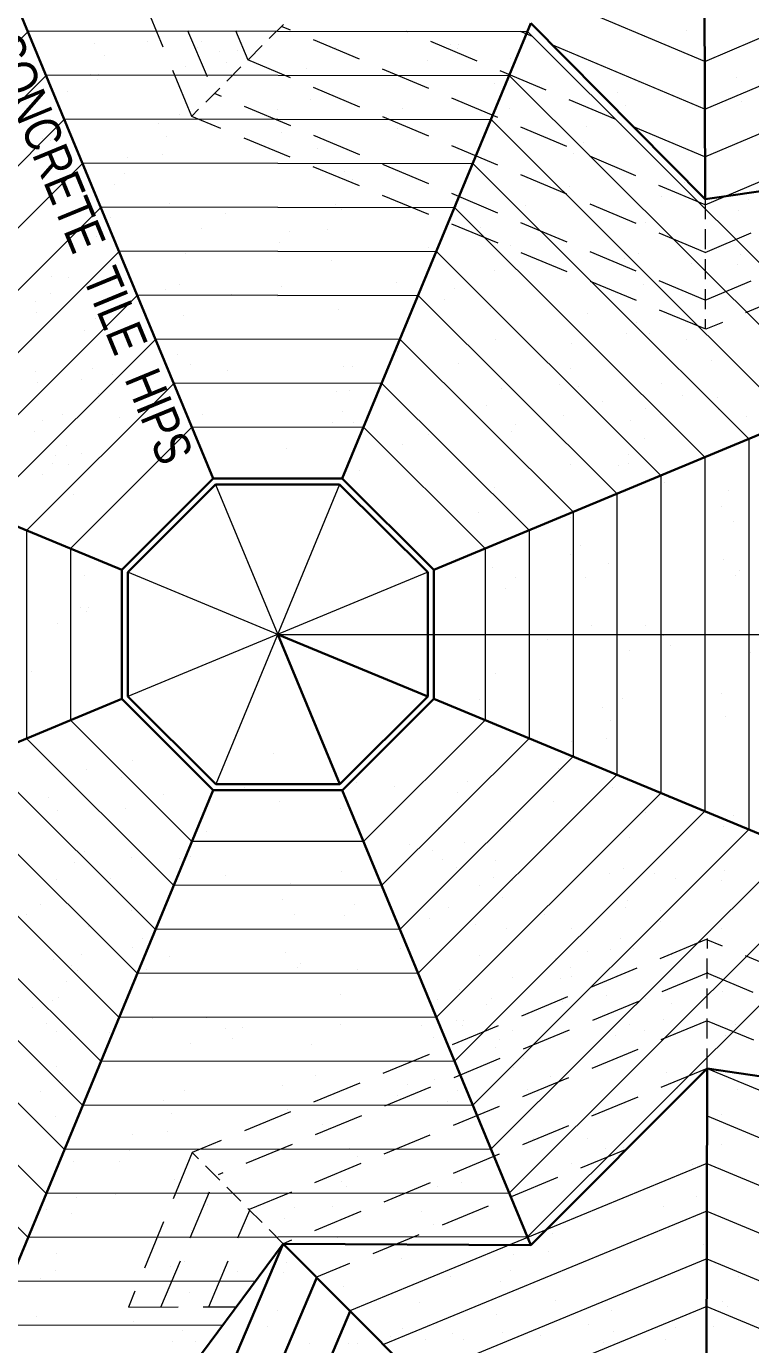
# Model space of a CAD drawing. Header units: inches. Extents: x -10188 to 9179, y -281 to 6710.
# Drawn here: x -2101.2 to -1920.1, y 1859.7 to 2189.4 of the extents above; entities that cross this region are included whole.
import ezdxf

# ---------------------------------------------------------------- set-up
doc = ezdxf.new("R2010")
doc.units = ezdxf.units.IN
doc.header["$MEASUREMENT"] = 0
doc.linetypes.add('HIDDEN', pattern=[0.375, 0.25, -0.125])
doc.layers.add('ROOF LINE', color=7, linetype='Continuous', lineweight=30)
doc.layers.add('ROOFLINE', color=7, linetype='HIDDEN', lineweight=30)
doc.layers.add('SOUTH_ELEVATION', color=7, linetype='Continuous')
doc.styles.add('ARCHENT', font='technical.ttf', dxfattribs={"height": 6})

msp = doc.modelspace()

# ---------------------------------------------------------------- linework, layer by layer
at = {"layer": 'ROOF LINE', "color": 93}
for p, q in [((-2054.53, 2076.36), (-2141.96, 2287.15)), ((-1931.74, 2269.11), (-1931.5, 2146.2)), ((-2022.26, 2076.37), (-1975.04, 2190.21)), ((-2077.38, 2053.5), (-2288.1, 2140.6)), ((-1999.37, 2053.52), (-1788.65, 2140.97)), ((-1999.37, 2021.22), (-1788.57, 1933.79)), ((-2077.37, 2021.19), (-2288.1, 1933.84)), ((-2054.51, 1998.37), (-2141.83, 1787.46)), ((-2022.26, 1998.38), (-1975.04, 1884.54)), ((-1930.98, 1928.77), (-1931.2, 1805.1)), ((-2081.8, 1779.23), (-2037, 1884.94)), ((-1949.8, 1797.25), (-2037, 1884.94)), ((-2069.85, 1779.23), (-2028.62, 1876.52)), ((-2057.9, 1779.23), (-2020.24, 1868.09))]:
    msp.add_line(p, q, dxfattribs=at)
at = {"layer": 'ROOF LINE', "color": 93, "lineweight": 9}
for p, q in [((-1931.56, 2180.64), (-2012.3, 2214.64)), ((-1931.56, 2180.64), (-1851.22, 2214.84)), ((-1931.54, 2168.69), (-1842.77, 2206.48)), ((-1931.52, 2156.75), (-1834.32, 2198.12)), ((-1931.5, 2144.8), (-1825.88, 2189.76)), ((-2189.35, 2099.78), (-2100.87, 2188.09)), ((-2100.97, 2188.32), (-1975.92, 2188.1)), ((-1887.52, 2099.94), (-1975.92, 2188.1)), ((-1931.54, 2168.69), (-1969.61, 2184.72)), ((-2178.34, 2095.23), (-2096.31, 2177.1)), ((-2096.4, 2177.31), (-1980.24, 2177.1)), ((-1898.52, 2095.37), (-1980.64, 2177.27)), ((-2091.83, 2166.3), (-1984.82, 2166.11)), ((-2167.33, 2090.68), (-2091.76, 2166.11)), ((-1909.52, 2090.81), (-1985.18, 2166.26)), ((-1931.52, 2156.75), (-1949.37, 2164.26)), ((-2156.31, 2086.12), (-2087.19, 2155.11)), ((-2087.27, 2155.29), (-1989.4, 2155.12)), ((-1920.52, 2086.24), (-1989.71, 2155.25)), ((-2145.27, 2081.56), (-2082.62, 2144.09)), ((-2082.7, 2144.28), (-1993.98, 2144.13)), ((-1931.52, 2081.68), (-1994.25, 2144.24)), ((-2134.26, 2077.01), (-2078.06, 2133.1)), ((-2078.14, 2133.28), (-1998.56, 2133.14)), ((-1942.52, 2077.11), (-1998.79, 2133.23)), ((-2123.25, 2072.46), (-2073.51, 2122.11)), ((-2073.57, 2122.27), (-2003.15, 2122.14)), ((-1953.52, 2072.55), (-2003.33, 2122.22)), ((-2112.24, 2067.91), (-2068.95, 2111.12)), ((-2069.01, 2111.26), (-2007.73, 2111.15)), ((-1964.52, 2067.98), (-2007.86, 2111.21)), ((-2101.23, 2063.35), (-2064.39, 2100.13)), ((-2064.44, 2100.25), (-2012.31, 2100.16)), ((-1975.52, 2063.42), (-2012.4, 2100.2)), ((-2090.22, 2058.8), (-2059.82, 2089.15)), ((-2059.87, 2089.24), (-2016.89, 2089.17)), ((-1986.52, 2058.85), (-2016.94, 2089.19)), ((-1920.52, 2086.24), (-1920.52, 1988.52)), ((-1931.52, 2081.68), (-1931.52, 1993.09)), ((-1942.52, 2077.11), (-1942.52, 1997.65)), ((-1953.52, 2072.55), (-1953.52, 2002.21)), ((-1964.52, 2067.98), (-1964.52, 2006.77)), ((-2101.23, 2063.35), (-2101.23, 2011.29)), ((-1975.52, 2063.42), (-1975.52, 2011.34)), ((-2090.22, 2058.8), (-2090.22, 2015.86)), ((-1986.52, 2058.85), (-1986.52, 2015.9)), ((-2059.82, 1985.53), (-2090.22, 2015.86)), ((-2016.93, 1985.55), (-1986.52, 2015.9)), ((-2012.39, 1974.54), (-1975.52, 2011.34)), ((-2064.37, 1974.53), (-2101.23, 2011.29)), ((-2068.92, 1963.52), (-2112.24, 2006.73)), ((-2007.85, 1963.53), (-1964.52, 2006.77)), ((-2073.47, 1952.52), (-2123.25, 2002.17)), ((-2003.31, 1952.52), (-1953.52, 2002.21)), ((-2078.02, 1941.51), (-2134.26, 1997.6)), ((-1998.77, 1941.51), (-1942.52, 1997.65)), ((-2082.57, 1930.51), (-2145.27, 1993.04)), ((-1994.23, 1930.5), (-1931.52, 1993.09)), ((-2087.12, 1919.5), (-2156.31, 1988.51)), ((-1989.69, 1919.49), (-1920.52, 1988.52)), ((-2016.86, 1985.58), (-2059.82, 1985.53)), ((-2091.72, 1908.49), (-2167.33, 1983.9)), ((-1985.15, 1908.48), (-1909.52, 1983.96)), ((-2096.28, 1897.49), (-2178.34, 1979.33)), ((-1980.61, 1897.47), (-1898.52, 1979.4)), ((-2100.83, 1886.49), (-2189.35, 1974.77)), ((-2012.29, 1974.58), (-2064.37, 1974.53)), ((-1976.07, 1886.46), (-1887.52, 1974.84)), ((-2007.71, 1963.59), (-2068.92, 1963.52)), ((-2003.13, 1952.59), (-2073.47, 1952.52)), ((-1998.56, 1941.6), (-2078.02, 1941.51)), ((-1993.98, 1930.6), (-2082.57, 1930.51)), ((-1930.98, 1928.8), (-1825.6, 1884.91)), ((-1989.4, 1919.61), (-2087.12, 1919.5)), ((-1931, 1916.89), (-1834.01, 1876.5)), ((-1984.86, 1908.6), (-2091.72, 1908.49)), ((-1931.02, 1904.98), (-2020.31, 1868.16)), ((-1931.02, 1904.98), (-1842.41, 1868.08)), ((-1980.3, 1897.61), (-2096.28, 1897.49)), ((-1931.04, 1893.08), (-2011.92, 1859.73)), ((-1931.04, 1893.08), (-1850.82, 1859.67)), ((-1975.74, 1886.62), (-2100.83, 1886.49)), ((-1931.06, 1881.17), (-2003.53, 1851.29)), ((-1931.06, 1881.17), (-1859.23, 1851.25)), ((-2043.98, 1875.55), (-2105.39, 1875.49)), ((-1931.09, 1869.26), (-1995.14, 1842.85)), ((-1931.09, 1869.26), (-1867.64, 1842.84)), ((-2052.17, 1864.55), (-2109.94, 1864.49))]:
    msp.add_line(p, q, dxfattribs=at)
at = {"layer": 'ROOF LINE', "linetype": 'HIDDEN', "lineweight": 9, "ltscale": 50}
for p, q in [((-2059.85, 2166.86), (-2075.93, 2205.66)), ((-1953.96, 2166.2), (-2006.09, 2188.15)), ((-1931.3, 2113.67), (-2059.85, 2166.86)), ((-1892.5, 2129.76), (-1931.3, 2113.67)), ((-1931.25, 1961.02), (-2059.76, 1907.74)), ((-1892.51, 1944.99), (-1931.25, 1961.02)), ((-2059.76, 1907.74), (-2075.74, 1869.1)), ((-2075.74, 1869.1), (-2048.74, 1869.14))]:
    msp.add_line(p, q, dxfattribs=at)
at = {"layer": 'ROOF LINE', "color": 7, "linetype": 'HIDDEN', "lineweight": 9, "ltscale": 50}
for p, q in [((-2068.23, 2205.65), (-2054.23, 2172.61)), ((-2056.27, 2205.63), (-2045.84, 2181.02)), ((-1931.5, 2144.8), (-2037.46, 2189.42)), ((-1931.47, 2132.86), (-2045.84, 2181.02)), ((-1931.45, 2120.91), (-2054.23, 2172.61)), ((-1931.47, 2132.86), (-1906.34, 2143.56)), ((-1931.45, 2120.91), (-1897.94, 2135.18)), ((-1930.79, 1952.67), (-2053.28, 1902.17)), ((-1931.09, 1952.67), (-1898.44, 1939.08)), ((-1930.96, 1940.7), (-2045.49, 1893.48)), ((-1930.96, 1940.7), (-1906.87, 1930.67)), ((-1930.98, 1928.8), (-2037, 1884.94)), ((-1951.06, 1908.62), (-2028.71, 1876.6)), ((-2067.6, 1869.11), (-2053.68, 1901.96)), ((-2055.64, 1869.13), (-2045.37, 1893.37))]:
    msp.add_line(p, q, dxfattribs=at)
at = {"layer": 'ROOF LINE', "color": 7, "linetype": 'HIDDEN', "lineweight": 9, "ltscale": 20}
for p, q in [((-2036.97, 2189.91), (-2059.93, 2166.9)), ((-1931.5, 2146.2), (-1931.43, 2113.73)), ((-1930.98, 1928.77), (-1930.92, 1961.24))]:
    msp.add_line(p, q, dxfattribs=at)
at = {"layer": 'ROOF LINE'}
for p, q in [((-1975.04, 2190.21), (-1931.5, 2146.2)), ((-1931.5, 2146.2), (-1811.19, 2163.48)), ((-2077.38, 2053.5), (-2054.53, 2076.36)), ((-2075.88, 2052.88), (-2053.91, 2074.86)), ((-2054.53, 2076.36), (-2022.22, 2076.37)), ((-2053.91, 2074.86), (-2022.89, 2074.87)), ((-2022.89, 2074.87), (-2000.87, 2052.9)), ((-2022.24, 2076.34), (-1999.37, 2053.52)), ((-2077.37, 2021.2), (-2077.38, 2053.5)), ((-2075.87, 2021.81), (-2075.88, 2052.88)), ((-2000.87, 2052.9), (-2000.87, 2021.85)), ((-1999.37, 2053.52), (-1999.37, 2021.22)), ((-2053.88, 1999.86), (-2075.87, 2021.81)), ((-2000.87, 2021.85), (-2022.82, 1999.86)), ((-1999.37, 2021.22), (-2022.2, 1998.36)), ((-2054.51, 1998.37), (-2077.38, 2021.2)), ((-2022.2, 1998.36), (-2054.52, 1998.36)), ((-2022.82, 1999.86), (-2053.88, 1999.86)), ((-1975.04, 1884.55), (-1930.98, 1928.77)), ((-1930.98, 1928.77), (-1811.19, 1911.28)), ((-2109.53, 1787.48), (-2037, 1884.94)), ((-2037, 1884.94), (-1975.04, 1884.55))]:
    msp.add_line(p, q, dxfattribs=at)
at = {"layer": 'ROOF LINE', "color": 7, "lineweight": 9}
msp.add_line((-1974.67, 2186.85), (-1977.63, 2188.1), dxfattribs=at)
at = {"layer": 'ROOF LINE', "color": 4, "lineweight": 9}
for p, q in [((-2053.91, 2074.86), (-2038.39, 2037.34)), ((-2038.39, 2037.34), (-2075.88, 2052.88))]:
    msp.add_line(p, q, dxfattribs=at)
at = {"layer": 'ROOF LINE', "color": 5, "lineweight": 9}
for p, q in [((-2022.89, 2074.87), (-2053.88, 1999.86)), ((-2000.87, 2052.9), (-2075.87, 2021.81))]:
    msp.add_line(p, q, dxfattribs=at)
at = {"layer": 'ROOF LINE', "color": 5}
for p, q in [((-2000.87, 2021.85), (-2038.37, 2037.35)), ((-2038.37, 2037.35), (-2022.82, 1999.86))]:
    msp.add_line(p, q, dxfattribs=at)
at = {"layer": 'ROOF LINE', "linetype": 'HIDDEN', "lineweight": 9, "ltscale": 20}
msp.add_line((-2037, 1884.94), (-2059.76, 1907.74), dxfattribs=at)
at = {"layer": 'ROOFLINE', "color": 7, "linetype": 'Continuous', "lineweight": 25, "ltscale": 100}
for p, q in [((-1946.59, 2187.19), (-1946.59, 2187.19)), ((-1936.21, 2188.35), (-1936.21, 2188.35)), ((-2084.19, 2185.21), (-2084.19, 2185.21)), ((-2070.89, 2185.53), (-2070.89, 2185.53)), ((-2058.38, 2184.04), (-2058.38, 2184.04)), ((-2057.42, 2185.67), (-2057.42, 2185.67)), ((-2052.87, 2183.07), (-2052.87, 2183.07)), ((-2048.54, 2183.28), (-2048.54, 2183.28)), ((-2023.97, 2184.02), (-2023.97, 2184.02)), ((-1995.06, 2184.96), (-1995.06, 2184.96)), ((-1993.52, 2183.86), (-1993.52, 2183.86)), ((-1993.14, 2185.01), (-1993.14, 2185.01)), ((-2081.77, 2182.13), (-2081.77, 2182.13)), ((-2051.07, 2180.51), (-2051.07, 2180.51)), ((-2000.84, 2180.8), (-2000.84, 2180.8)), ((-1980.12, 2181.4), (-1980.12, 2181.4)), ((-2085.09, 2177.35), (-2085.09, 2177.35)), ((-2083.54, 2176.25), (-2083.54, 2176.25)), ((-2083.16, 2177.4), (-2083.16, 2177.4)), ((-2061.45, 2179.35), (-2061.45, 2179.35)), ((-2031.19, 2178.99), (-2031.19, 2178.99)), ((-1923.53, 2176.53), (-1923.53, 2176.53)), ((-2094.98, 2173.56), (-2094.98, 2173.56)), ((-2090.86, 2173.2), (-2090.86, 2173.2)), ((-1984.15, 2175.07), (-1984.15, 2175.07)), ((-1953.34, 2173), (-1953.34, 2173)), ((-1948.17, 2175.3), (-1948.17, 2175.3)), ((-2030.16, 2171.18), (-2030.16, 2171.18)), ((-1951.39, 2169.73), (-1951.39, 2169.73)), ((-1922.48, 2170.68), (-1922.48, 2170.68)), ((-2099.01, 2167.23), (-2099.01, 2167.23)), ((-2063.03, 2167.46), (-2063.03, 2167.46)), ((-2038.4, 2168.69), (-2038.4, 2168.69)), ((-2007.2, 2168.93), (-2007.2, 2168.93)), ((-1980.29, 2168.79), (-1980.29, 2168.79)), ((-2068.2, 2165.16), (-2068.2, 2165.16)), ((-2009.74, 2166.16), (-2009.74, 2166.16)), ((-2008.44, 2163.78), (-2008.44, 2163.78)), ((-1961.1, 2164.41), (-1961.1, 2164.41)), ((-1952.31, 2165.19), (-1952.31, 2165.19)), ((-2097.22, 2161.32), (-2097.22, 2161.32)), ((-2095.15, 2160.95), (-2095.15, 2160.95)), ((-2066.25, 2161.89), (-2066.25, 2161.89)), ((-2037.35, 2162.84), (-2037.35, 2162.84)), ((-1961.85, 2160.37), (-1961.85, 2160.37)), ((-2099.76, 2158.56), (-2099.76, 2158.56)), ((-2075.96, 2156.58), (-2075.96, 2156.58)), ((-2067.17, 2157.35), (-2067.17, 2157.35)), ((-2028.55, 2158.99), (-2028.55, 2158.99)), ((-1964.38, 2157.6), (-1964.38, 2157.6)), ((-2098.47, 2156.18), (-2098.47, 2156.18)), ((-2021.69, 2153.11), (-2021.69, 2153.11)), ((-2076.71, 2152.53), (-2076.71, 2152.53)), ((-2019.78, 2151.08), (-2019.78, 2151.08)), ((-1950.71, 2153), (-1950.71, 2153)), ((-1936.55, 2150.39), (-1936.55, 2150.39)), ((-2079.25, 2149.77), (-2079.25, 2149.77)), ((-1965.45, 2149.45), (-1965.45, 2149.45)), ((-1942.47, 2146.8), (-1942.47, 2146.8)), ((-2065.57, 2145.16), (-2065.57, 2145.16)), ((-2023.81, 2144.75), (-2023.81, 2144.75)), ((-2022.51, 2143.5), (-2022.51, 2143.5)), ((-1993.6, 2144.45), (-1993.6, 2144.45)), ((-1976.34, 2144.55), (-1976.34, 2144.55)), ((-1923.05, 2143.26), (-1923.05, 2143.26)), ((-1920.51, 2146.02), (-1920.51, 2146.02)), ((-2080.31, 2141.61), (-2080.31, 2141.61)), ((-2051.41, 2142.56), (-2051.41, 2142.56)), ((-1946.5, 2140.47), (-1946.5, 2140.47)), ((-2091.2, 2136.72), (-2091.2, 2136.72)), ((-2083.63, 2136.84), (-2083.63, 2136.84)), ((-2057.34, 2138.96), (-2057.34, 2138.96)), ((-2035.37, 2138.18), (-2035.37, 2138.18)), ((-2025.87, 2138.61), (-2025.87, 2138.61)), ((-1987.72, 2139.17), (-1987.72, 2139.17)), ((-2037.91, 2135.42), (-2037.91, 2135.42)), ((-2000.75, 2134.09), (-2000.75, 2134.09)), ((-1980.04, 2134.68), (-1980.04, 2134.68)), ((-2061.37, 2132.64), (-2061.37, 2132.64)), ((-2024.84, 2130.81), (-2024.84, 2130.81)), ((-1980.47, 2130.42), (-1980.47, 2130.42)), ((-1951.57, 2131.36), (-1951.57, 2131.36)), ((-1948.02, 2132.62), (-1948.02, 2132.62)), ((-1935, 2130.21), (-1935, 2130.21)), ((-1922.67, 2132.31), (-1922.67, 2132.31)), ((-2094.9, 2126.85), (-2094.9, 2126.85)), ((-1984.07, 2128.36), (-1984.07, 2128.36)), ((-1923.45, 2129.82), (-1923.45, 2129.82)), ((-2090.77, 2126.49), (-2090.77, 2126.49)), ((-2066.43, 2123.52), (-2066.43, 2123.52)), ((-2062.89, 2124.78), (-2062.89, 2124.78)), ((-2037.53, 2124.47), (-2037.53, 2124.47)), ((-2008.63, 2125.41), (-2008.63, 2125.41)), ((-1994.04, 2123.84), (-1994.04, 2123.84)), ((-1947, 2124.81), (-1947, 2124.81)), ((-2098.93, 2120.52), (-2098.93, 2120.52)), ((-2095.33, 2122.58), (-2095.33, 2122.58)), ((-2049.87, 2122.37), (-2049.87, 2122.37)), ((-2038.31, 2121.98), (-2038.31, 2121.98)), ((-1996.57, 2121.07), (-1996.57, 2121.07)), ((-2098.65, 2117.81), (-2098.65, 2117.81)), ((-2061.86, 2116.98), (-2061.86, 2116.98)), ((-2023.24, 2118.61), (-2023.24, 2118.61)), ((-1985.04, 2118.79), (-1985.04, 2118.79)), ((-1961.01, 2117.7), (-1961.01, 2117.7)), ((-2084.06, 2116.23), (-2084.06, 2116.23)), ((-1948.68, 2115.28), (-1948.68, 2115.28)), ((-2099.9, 2110.95), (-2099.9, 2110.95)), ((-2086.59, 2113.46), (-2086.59, 2113.46)), ((-1984.01, 2110.98), (-1984.01, 2110.98)), ((-1951.22, 2112.51), (-1951.22, 2112.51)), ((-1945.39, 2112.62), (-1945.39, 2112.62)), ((-1936.05, 2111.13), (-1936.05, 2111.13)), ((-2075.87, 2109.86), (-2075.87, 2109.86)), ((-2063.55, 2107.44), (-2063.55, 2107.44)), ((-2008.53, 2108.02), (-2008.53, 2108.02)), ((-1964.95, 2110.19), (-1964.95, 2110.19)), ((-2084.83, 2103.91), (-2084.83, 2103.91)), ((-2066.08, 2104.67), (-2066.08, 2104.67)), ((-2060.25, 2104.78), (-2060.25, 2104.78)), ((-2022.01, 2104.24), (-2022.01, 2104.24)), ((-2019.69, 2104.36), (-2019.69, 2104.36)), ((-1993.1, 2105.18), (-1993.1, 2105.18)), ((-1965.14, 2103.93), (-1965.14, 2103.93)), ((-1929.8, 2105.86), (-1929.8, 2105.86)), ((-2098.88, 2103.15), (-2098.88, 2103.15)), ((-2098.55, 2100.41), (-2098.55, 2100.41)), ((-2087.36, 2101.15), (-2087.36, 2101.15)), ((-2079.81, 2102.35), (-2079.81, 2102.35)), ((-2050.91, 2103.29), (-2050.91, 2103.29)), ((-2083.13, 2097.58), (-2083.13, 2097.58)), ((-2023.72, 2098.04), (-2023.72, 2098.04)), ((-2020.55, 2098.24), (-2020.55, 2098.24)), ((-1982.41, 2098.79), (-1982.41, 2098.79)), ((-1967.85, 2099.84), (-1967.85, 2099.84)), ((-1963.18, 2099.46), (-1963.18, 2099.46)), ((-1942.39, 2100.09), (-1942.39, 2100.09)), ((-1937.04, 2097.22), (-1937.04, 2097.22)), ((-1986.12, 2094.65), (-1986.12, 2094.65)), ((-1957.22, 2095.6), (-1957.22, 2095.6)), ((-1946.42, 2093.76), (-1946.42, 2093.76)), ((-1928.32, 2096.54), (-1928.32, 2096.54)), ((-2097.27, 2090.95), (-2097.27, 2090.95)), ((-2092.12, 2092.35), (-2092.12, 2092.35)), ((-2078.04, 2091.62), (-2078.04, 2091.62)), ((-2057.25, 2092.25), (-2057.25, 2092.25)), ((-2022.21, 2093.09), (-2022.21, 2093.09)), ((-1966.82, 2092.03), (-1966.82, 2092.03)), ((-1950.11, 2090.85), (-1950.11, 2090.85)), ((-1942.71, 2092.24), (-1942.71, 2092.24)), ((-1928.2, 2093.67), (-1928.2, 2093.67)), ((-1921.21, 2091.79), (-1921.21, 2091.79)), ((-2099.32, 2088.1), (-2099.32, 2088.1)), ((-2024.74, 2090.33), (-2024.74, 2090.33)), ((-2019.53, 2090.43), (-2019.53, 2090.43)), ((-2000.67, 2087.38), (-2000.67, 2087.38)), ((-1979.95, 2087.97), (-1979.95, 2087.97)), ((-1979.01, 2089.9), (-1979.01, 2089.9)), ((-2093.55, 2086.67), (-2093.55, 2086.67)), ((-2091.09, 2084.54), (-2091.09, 2084.54)), ((-2061.28, 2085.92), (-2061.28, 2085.92)), ((-2057.57, 2084.41), (-2057.57, 2084.41)), ((-2036.07, 2083.96), (-2036.07, 2083.96)), ((-2007.17, 2084.9), (-2007.17, 2084.9)), ((-1946.52, 2086.31), (-1946.52, 2086.31)), ((-2093.88, 2082.07), (-2093.88, 2082.07)), ((-2087.51, 2082.48), (-2087.51, 2082.48)), ((-2064.97, 2083.01), (-2064.97, 2083.01)), ((-1950.72, 2082.29), (-1950.72, 2082.29)), ((-2097.19, 2077.29), (-2097.19, 2077.29)), ((-2094.81, 2080.13), (-2094.81, 2080.13)), ((-2090.69, 2079.77), (-2090.69, 2079.77)), ((-2017.92, 2078.23), (-2017.92, 2078.23)), ((-1965.21, 2079.84), (-1965.21, 2079.84)), ((-1953.25, 2079.53), (-1953.25, 2079.53)), ((-1950.55, 2079.98), (-1950.55, 2079.98)), ((-1984.08, 2074.2), (-1984.08, 2074.2)), ((-1970.6, 2074.42), (-1970.6, 2074.42)), ((-1941.7, 2075.37), (-1941.7, 2075.37)), ((-2089.49, 2072.34), (-2089.49, 2072.34)), ((-1925.52, 2073.29), (-1925.52, 2073.29)), ((-1988.11, 2067.87), (-1988.11, 2067.87)), ((-1927.5, 2069.33), (-1927.5, 2069.33)), ((-1965.21, 2066.48), (-1965.21, 2066.48)), ((-1924.49, 2065.48), (-1924.49, 2065.48)), ((-1962.53, 2059.46), (-1962.53, 2059.46)), ((-1965.06, 2057.21), (-1965.06, 2057.21)), ((-1955.76, 2055.08), (-1955.76, 2055.08)), ((-1926.86, 2056.03), (-1926.86, 2056.03)), ((-2086.8, 2051.97), (-2086.8, 2051.97)), ((-1984.67, 2054.14), (-1984.67, 2054.14)), ((-1978.89, 2051.55), (-1978.89, 2051.55)), ((-1961.5, 2051.65), (-1961.5, 2051.65)), ((-1923.87, 2052.13), (-1923.87, 2052.13)), ((-1922.88, 2053.29), (-1922.88, 2053.29)), ((-1981.42, 2048.78), (-1981.42, 2048.78)), ((-2087.7, 2044.11), (-2087.7, 2044.11)), ((-2086.15, 2043.01), (-2086.15, 2043.01)), ((-2085.77, 2044.16), (-2085.77, 2044.16)), ((-2093.47, 2039.96), (-2093.47, 2039.96)), ((-1959.9, 2039.46), (-1959.9, 2039.46)), ((-1946.44, 2039.6), (-1946.44, 2039.6)), ((-1970.79, 2036.05), (-1970.79, 2036.05)), ((-1941.88, 2037), (-1941.88, 2037)), ((-1940.09, 2034.44), (-1940.09, 2034.44)), ((-1937.55, 2037.2), (-1937.55, 2037.2)), ((-1950.47, 2033.27), (-1950.47, 2033.27)), ((-1920.2, 2032.91), (-1920.2, 2032.91)), ((-2099.84, 2028.08), (-2099.84, 2028.08)), ((-1984, 2027.48), (-1984, 2027.48)), ((-2101.08, 2022.94), (-2101.08, 2022.94)), ((-1952.04, 2021.39), (-1952.04, 2021.39)), ((-1927.41, 2022.62), (-1927.41, 2022.62)), ((-1988.03, 2021.16), (-1988.03, 2021.16)), ((-1957.22, 2019.09), (-1957.22, 2019.09)), ((-1984.16, 2014.88), (-1984.16, 2014.88)), ((-1955.26, 2015.82), (-1955.26, 2015.82)), ((-1926.36, 2016.76), (-1926.36, 2016.76)), ((-1964.97, 2010.5), (-1964.97, 2010.5)), ((-1956.19, 2011.28), (-1956.19, 2011.28)), ((-2074.82, 2005.72), (-2074.82, 2005.72)), ((-2039.48, 2007.66), (-2039.48, 2007.66)), ((-1965.73, 2006.46), (-1965.73, 2006.46)), ((-2086.24, 2003.6), (-2086.24, 2003.6)), ((-2077.53, 2001.64), (-2077.53, 2001.64)), ((-1968.26, 2003.69), (-1968.26, 2003.69)), ((-2046.72, 1999.02), (-2046.72, 1999.02)), ((-2038, 1998.34), (-2038, 1998.34)), ((-2018.64, 2000.22), (-2018.64, 2000.22)), ((-2009.1, 1999.28), (-2009.1, 1999.28)), ((-1990.89, 2000.49), (-1990.89, 2000.49)), ((-1954.58, 1999.08), (-1954.58, 1999.08)), ((-2095.81, 1996.45), (-2095.81, 1996.45)), ((-2066.9, 1997.39), (-2066.9, 1997.39)), ((-2037.88, 1995.46), (-2037.88, 1995.46)), ((-1993.42, 1997.72), (-1993.42, 1997.72)), ((-1969.33, 1995.54), (-1969.33, 1995.54)), ((-1940.42, 1996.48), (-1940.42, 1996.48)), ((-2093.38, 1993.24), (-2093.38, 1993.24)), ((-2076.5, 1993.83), (-2076.5, 1993.83)), ((-2022.67, 1993.9), (-2022.67, 1993.9)), ((-1946.35, 1992.89), (-1946.35, 1992.89)), ((-1924.39, 1992.11), (-1924.39, 1992.11)), ((-1998.18, 1988.92), (-1998.18, 1988.92)), ((-1980.22, 1990.64), (-1980.22, 1990.64)), ((-1926.92, 1989.34), (-1926.92, 1989.34)), ((-2056.2, 1988.11), (-2056.2, 1988.11)), ((-1991.6, 1985.25), (-1991.6, 1985.25)), ((-1950.38, 1986.56), (-1950.38, 1986.56)), ((-2086.67, 1982.99), (-2086.67, 1982.99)), ((-2060.4, 1984.09), (-2060.4, 1984.09)), ((-2060.23, 1981.78), (-2060.23, 1981.78)), ((-2005.38, 1984.67), (-2005.38, 1984.67)), ((-1999.62, 1983.24), (-1999.62, 1983.24)), ((-2089.2, 1980.22), (-2089.2, 1980.22)), ((-2074.9, 1981.63), (-2074.9, 1981.63)), ((-2062.93, 1981.33), (-2062.93, 1981.33)), ((-1997.15, 1981.11), (-1997.15, 1981.11)), ((-1993.58, 1979.05), (-1993.58, 1979.05)), ((-1983.91, 1980.77), (-1983.91, 1980.77)), ((-1951.9, 1978.71), (-1951.9, 1978.71)), ((-1926.54, 1978.39), (-1926.54, 1978.39)), ((-2093.76, 1975.99), (-2093.76, 1975.99)), ((-2080.28, 1976.22), (-2080.28, 1976.22)), ((-2051.38, 1977.16), (-2051.38, 1977.16)), ((-2035.2, 1975.09), (-2035.2, 1975.09)), ((-2022.48, 1978.11), (-2022.48, 1978.11)), ((-1984.35, 1976.5), (-1984.35, 1976.5)), ((-1979.54, 1975.68), (-1979.54, 1975.68)), ((-1955.45, 1977.45), (-1955.45, 1977.45)), ((-1944.2, 1977.61), (-1944.2, 1977.61)), ((-1938.88, 1976.29), (-1938.88, 1976.29)), ((-1927.33, 1975.9), (-1927.33, 1975.9)), ((-1987.94, 1974.45), (-1987.94, 1974.45)), ((-2097.79, 1969.67), (-2097.79, 1969.67)), ((-2037.18, 1971.12), (-2037.18, 1971.12)), ((-2019.06, 1969.74), (-2019.06, 1969.74)), ((-1995.55, 1968.92), (-1995.55, 1968.92)), ((-1982.25, 1971.59), (-1982.25, 1971.59)), ((-1951.44, 1968.97), (-1951.44, 1968.97)), ((-1950.87, 1970.9), (-1950.87, 1970.9)), ((-1923.36, 1970.18), (-1923.36, 1970.18)), ((-2101.16, 1967.17), (-2101.16, 1967.17)), ((-2074.89, 1968.28), (-2074.89, 1968.28)), ((-2034.17, 1967.28), (-2034.17, 1967.28)), ((-2021.6, 1966.98), (-2021.6, 1966.98)), ((-2000.52, 1966.4), (-2000.52, 1966.4)), ((-1971.62, 1967.35), (-1971.62, 1967.35)), ((-1942.72, 1968.29), (-1942.72, 1968.29)), ((-1942.6, 1965.42), (-1942.6, 1965.42)), ((-2085.74, 1964.33), (-2085.74, 1964.33)), ((-1988.92, 1964.88), (-1988.92, 1964.88)), ((-1981.22, 1963.78), (-1981.22, 1963.78)), ((-1964.89, 1963.79), (-1964.89, 1963.79)), ((-1927.39, 1963.85), (-1927.39, 1963.85)), ((-2074.74, 1959.01), (-2074.74, 1959.01)), ((-2072.21, 1961.26), (-2072.21, 1961.26)), ((-2007.64, 1958.77), (-2007.64, 1958.77)), ((-1955.09, 1958.6), (-1955.09, 1958.6)), ((-1952.56, 1961.36), (-1952.56, 1961.36)), ((-1949.27, 1958.71), (-1949.27, 1958.71)), ((-2094.35, 1955.94), (-2094.35, 1955.94)), ((-2087.48, 1957.38), (-2087.48, 1957.38)), ((-2065.44, 1956.88), (-2065.44, 1956.88)), ((-2036.54, 1957.83), (-2036.54, 1957.83)), ((-1987.89, 1957.07), (-1987.89, 1957.07)), ((-1968.83, 1956.27), (-1968.83, 1956.27)), ((-1960.92, 1958.06), (-1960.92, 1958.06)), ((-1939.92, 1957.22), (-1939.92, 1957.22)), ((-2090.01, 1954.61), (-2090.01, 1954.61)), ((-2088.57, 1953.35), (-2088.57, 1953.35)), ((-2071.19, 1953.45), (-2071.19, 1953.45)), ((-2033.55, 1953.93), (-2033.55, 1953.93)), ((-2032.56, 1955.09), (-2032.56, 1955.09)), ((-2018.55, 1953.51), (-2018.55, 1953.51)), ((-1965.12, 1954.04), (-1965.12, 1954.04)), ((-2091.1, 1950.58), (-2091.1, 1950.58)), ((-1979.61, 1951.59), (-1979.61, 1951.59)), ((-1967.65, 1951.28), (-1967.65, 1951.28)), ((-1964.95, 1951.74), (-1964.95, 1951.74)), ((-2094.77, 1945.81), (-2094.77, 1945.81)), ((-2093.3, 1946.53), (-2093.3, 1946.53)), ((-2022.58, 1947.18), (-2022.58, 1947.18)), ((-1998.48, 1945.95), (-1998.48, 1945.95)), ((-1992.86, 1948.54), (-1992.86, 1948.54)), ((-1985, 1946.17), (-1985, 1946.17)), ((-1967.05, 1945.55), (-1967.05, 1945.55)), ((-1956.1, 1947.12), (-1956.1, 1947.12)), ((-1946.27, 1946.17), (-1946.27, 1946.17)), ((-1927.19, 1948.06), (-1927.19, 1948.06)), ((-2099.8, 1944.05), (-2099.8, 1944.05)), ((-1986.28, 1944.88), (-1986.28, 1944.88)), ((-1939.91, 1945.04), (-1939.91, 1945.04)), ((-2096.2, 1940.13), (-2096.2, 1940.13)), ((-2069.58, 1941.26), (-2069.58, 1941.26)), ((-2056.12, 1941.4), (-2056.12, 1941.4)), ((-2051.56, 1938.79), (-2051.56, 1938.79)), ((-2047.23, 1939), (-2047.23, 1939)), ((-2022.66, 1939.74), (-2022.66, 1939.74)), ((-2002.51, 1939.62), (-2002.51, 1939.62)), ((-1993.76, 1940.68), (-1993.76, 1940.68)), ((-1992.22, 1939.58), (-1992.22, 1939.58)), ((-1991.84, 1940.73), (-1991.84, 1940.73)), ((-1950.3, 1939.85), (-1950.3, 1939.85)), ((-1941.89, 1941.08), (-1941.89, 1941.08)), ((-1923.78, 1939.7), (-1923.78, 1939.7)), ((-2093.74, 1938), (-2093.74, 1938)), ((-2090.16, 1935.95), (-2090.16, 1935.95)), ((-2080.47, 1937.85), (-2080.47, 1937.85)), ((-2049.77, 1936.23), (-2049.77, 1936.23)), ((-1999.53, 1936.53), (-1999.53, 1936.53)), ((-1982.89, 1935.99), (-1982.89, 1935.99)), ((-1979.61, 1938.23), (-1979.61, 1938.23)), ((-1953.99, 1936.94), (-1953.99, 1936.94)), ((-1946.59, 1938.33), (-1946.59, 1938.33)), ((-1938.89, 1937.24), (-1938.89, 1937.24)), ((-1926.31, 1936.93), (-1926.31, 1936.93)), ((-1925.08, 1937.88), (-1925.08, 1937.88)), ((-2060.15, 1935.07), (-2060.15, 1935.07)), ((-2029.88, 1934.71), (-2029.88, 1934.71)), ((-1983.83, 1934.06), (-1983.83, 1934.06)), ((-2093.68, 1929.28), (-2093.68, 1929.28)), ((-1979.45, 1928.97), (-1979.45, 1928.97)), ((-1976.93, 1931.21), (-1976.93, 1931.21)), ((-2092.14, 1925.81), (-2092.14, 1925.81)), ((-2028.85, 1926.9), (-2028.85, 1926.9)), ((-1999.06, 1925.89), (-1999.06, 1925.89)), ((-1970.16, 1926.84), (-1970.16, 1926.84)), ((-1941.26, 1927.78), (-1941.26, 1927.78)), ((-2097.71, 1922.96), (-2097.71, 1922.96)), ((-2061.73, 1923.18), (-2061.73, 1923.18)), ((-2037.09, 1924.41), (-2037.09, 1924.41)), ((-2005.9, 1924.65), (-2005.9, 1924.65)), ((-1993.29, 1923.3), (-1993.29, 1923.3)), ((-1975.9, 1923.41), (-1975.9, 1923.41)), ((-1938.27, 1923.88), (-1938.27, 1923.88)), ((-1937.28, 1925.04), (-1937.28, 1925.04)), ((-1923.27, 1923.46), (-1923.27, 1923.46)), ((-2066.9, 1920.88), (-2066.9, 1920.88)), ((-2008.43, 1921.89), (-2008.43, 1921.89)), ((-2007.14, 1919.51), (-2007.14, 1919.51)), ((-1995.82, 1920.54), (-1995.82, 1920.54)), ((-2093.85, 1916.67), (-2093.85, 1916.67)), ((-2064.94, 1917.62), (-2064.94, 1917.62)), ((-2036.04, 1918.56), (-2036.04, 1918.56)), ((-1927.3, 1917.14), (-1927.3, 1917.14)), ((-2065.87, 1913.07), (-2065.87, 1913.07)), ((-2027.25, 1914.71), (-2027.25, 1914.71)), ((-2074.65, 1912.3), (-2074.65, 1912.3)), ((-1974.3, 1911.21), (-1974.3, 1911.21)), ((-1960.83, 1911.35), (-1960.83, 1911.35)), ((-1927.38, 1909.69), (-1927.38, 1909.69)), ((-2075.41, 1908.25), (-2075.41, 1908.25)), ((-2020.39, 1908.84), (-2020.39, 1908.84)), ((-2018.47, 1906.8), (-2018.47, 1906.8)), ((-1985.18, 1907.8), (-1985.18, 1907.8)), ((-1956.28, 1908.75), (-1956.28, 1908.75)), ((-1954.48, 1906.19), (-1954.48, 1906.19)), ((-1951.95, 1908.95), (-1951.95, 1908.95)), ((-2089.45, 1905.43), (-2089.45, 1905.43)), ((-2077.94, 1905.49), (-2077.94, 1905.49)), ((-1964.86, 1905.03), (-1964.86, 1905.03)), ((-1934.6, 1904.67), (-1934.6, 1904.67)), ((-2064.26, 1900.88), (-2064.26, 1900.88)), ((-2022.5, 1900.47), (-2022.5, 1900.47)), ((-2021.2, 1899.22), (-2021.2, 1899.22)), ((-1998.39, 1899.24), (-1998.39, 1899.24)), ((-1992.3, 1900.17), (-1992.3, 1900.17)), ((-2090.35, 1897.57), (-2090.35, 1897.57)), ((-2088.8, 1896.47), (-2088.8, 1896.47)), ((-2088.43, 1897.63), (-2088.43, 1897.63)), ((-2079.01, 1897.33), (-2079.01, 1897.33)), ((-2050.1, 1898.28), (-2050.1, 1898.28)), ((-1933.57, 1896.86), (-1933.57, 1896.86)), ((-2096.12, 1893.42), (-2096.12, 1893.42)), ((-2056.03, 1894.68), (-2056.03, 1894.68)), ((-2034.07, 1893.91), (-2034.07, 1893.91)), ((-2024.57, 1894.34), (-2024.57, 1894.34)), ((-2002.42, 1892.91), (-2002.42, 1892.91)), ((-1966.44, 1893.14), (-1966.44, 1893.14)), ((-1941.81, 1894.37), (-1941.81, 1894.37)), ((-2089.9, 1892.44), (-2089.9, 1892.44)), ((-2036.6, 1891.14), (-2036.6, 1891.14)), ((-1999.45, 1889.82), (-1999.45, 1889.82)), ((-1971.61, 1890.84), (-1971.61, 1890.84)), ((-2060.06, 1888.36), (-2060.06, 1888.36)), ((-2023.54, 1886.53), (-2023.54, 1886.53)), ((-1998.56, 1886.63), (-1998.56, 1886.63)), ((-1969.66, 1887.57), (-1969.66, 1887.57)), ((-1940.76, 1888.52), (-1940.76, 1888.52)), ((-1970.59, 1883.03), (-1970.59, 1883.03)), ((-1931.96, 1884.67), (-1931.96, 1884.67)), ((-2093.59, 1882.57), (-2093.59, 1882.57)), ((-2061.58, 1880.51), (-2061.58, 1880.51)), ((-2036.22, 1880.19), (-2036.22, 1880.19)), ((-2007.32, 1881.14), (-2007.32, 1881.14)), ((-1992.73, 1879.56), (-1992.73, 1879.56)), ((-1979.37, 1882.25), (-1979.37, 1882.25)), ((-2097.62, 1876.24), (-2097.62, 1876.24)), ((-2094.03, 1878.3), (-2094.03, 1878.3)), ((-2065.13, 1879.25), (-2065.13, 1879.25)), ((-2048.56, 1878.09), (-2048.56, 1878.09)), ((-2037.01, 1877.7), (-2037.01, 1877.7)), ((-1995.27, 1876.79), (-1995.27, 1876.79)), ((-1980.12, 1878.21), (-1980.12, 1878.21)), ((-1925.11, 1878.79), (-1925.11, 1878.79)), ((-1923.19, 1876.75), (-1923.19, 1876.75)), ((-2021.93, 1874.33), (-2021.93, 1874.33)), ((-1982.66, 1875.44), (-1982.66, 1875.44)), ((-2060.55, 1872.7), (-2060.55, 1872.7)), ((-2002.98, 1870.27), (-2002.98, 1870.27)), ((-1968.98, 1870.84), (-1968.98, 1870.84)), ((-1927.22, 1870.43), (-1927.22, 1870.43)), ((-2098.6, 1866.68), (-2098.6, 1866.68)), ((-2038.32, 1868.33), (-2038.32, 1868.33)), ((-1983.72, 1867.29), (-1983.72, 1867.29)), ((-1954.82, 1868.23), (-1954.82, 1868.23)), ((-1925.92, 1869.18), (-1925.92, 1869.18)), ((-2074.57, 1865.59), (-2074.57, 1865.59)), ((-2062.24, 1863.16), (-2062.24, 1863.16)), ((-2041.02, 1864.25), (-2041.02, 1864.25)), ((-2007.22, 1863.74), (-2007.22, 1863.74)), ((-1960.75, 1864.64), (-1960.75, 1864.64)), ((-1954.38, 1863.1), (-1954.38, 1863.1)), ((-1938.79, 1863.86), (-1938.79, 1863.86)), ((-1929.28, 1864.29), (-1929.28, 1864.29)), ((-2064.77, 1860.4), (-2064.77, 1860.4)), ((-2058.95, 1860.5), (-2058.95, 1860.5)), ((-2030.4, 1860.01), (-2030.4, 1860.01)), ((-2020.7, 1859.96), (-2020.7, 1859.96)), ((-2018.39, 1860.09), (-2018.39, 1860.09)), ((-2010.21, 1861.63), (-2010.21, 1861.63)), ((-2001.5, 1860.95), (-2001.5, 1860.95)), ((-1994.61, 1862.39), (-1994.61, 1862.39)), ((-1991.8, 1860.91), (-1991.8, 1860.91)), ((-1982.13, 1862.83), (-1982.13, 1862.83)), ((-1972.59, 1861.9), (-1972.59, 1861.9)), ((-1956.92, 1860.33), (-1956.92, 1860.33)), ((-1941.32, 1861.1), (-1941.32, 1861.1))]:
    msp.add_line(p, q, dxfattribs=at)
at = {"layer": 'SOUTH_ELEVATION', "color": 6, "lineweight": 9, "ltscale": 25}
msp.add_line((-2038.39, 2037.34), (9178.82, 2037.34), dxfattribs=at)

# ---------------------------------------------------------------- texts
at = {"layer": 'ROOFLINE', "color": 7, "linetype": 'Continuous', "lineweight": 9, "ltscale": 0.5, "insert": (-2132.81, 2260.95), "char_height": 9, "attachment_point": 1, "rotation": 292.3772, "style": 'ARCHENT'}
msp.add_mtext('PRE -FORMED  CONCRETE  TILE  HIPS', dxfattribs=at)

doc.saveas('drawing.dxf')
